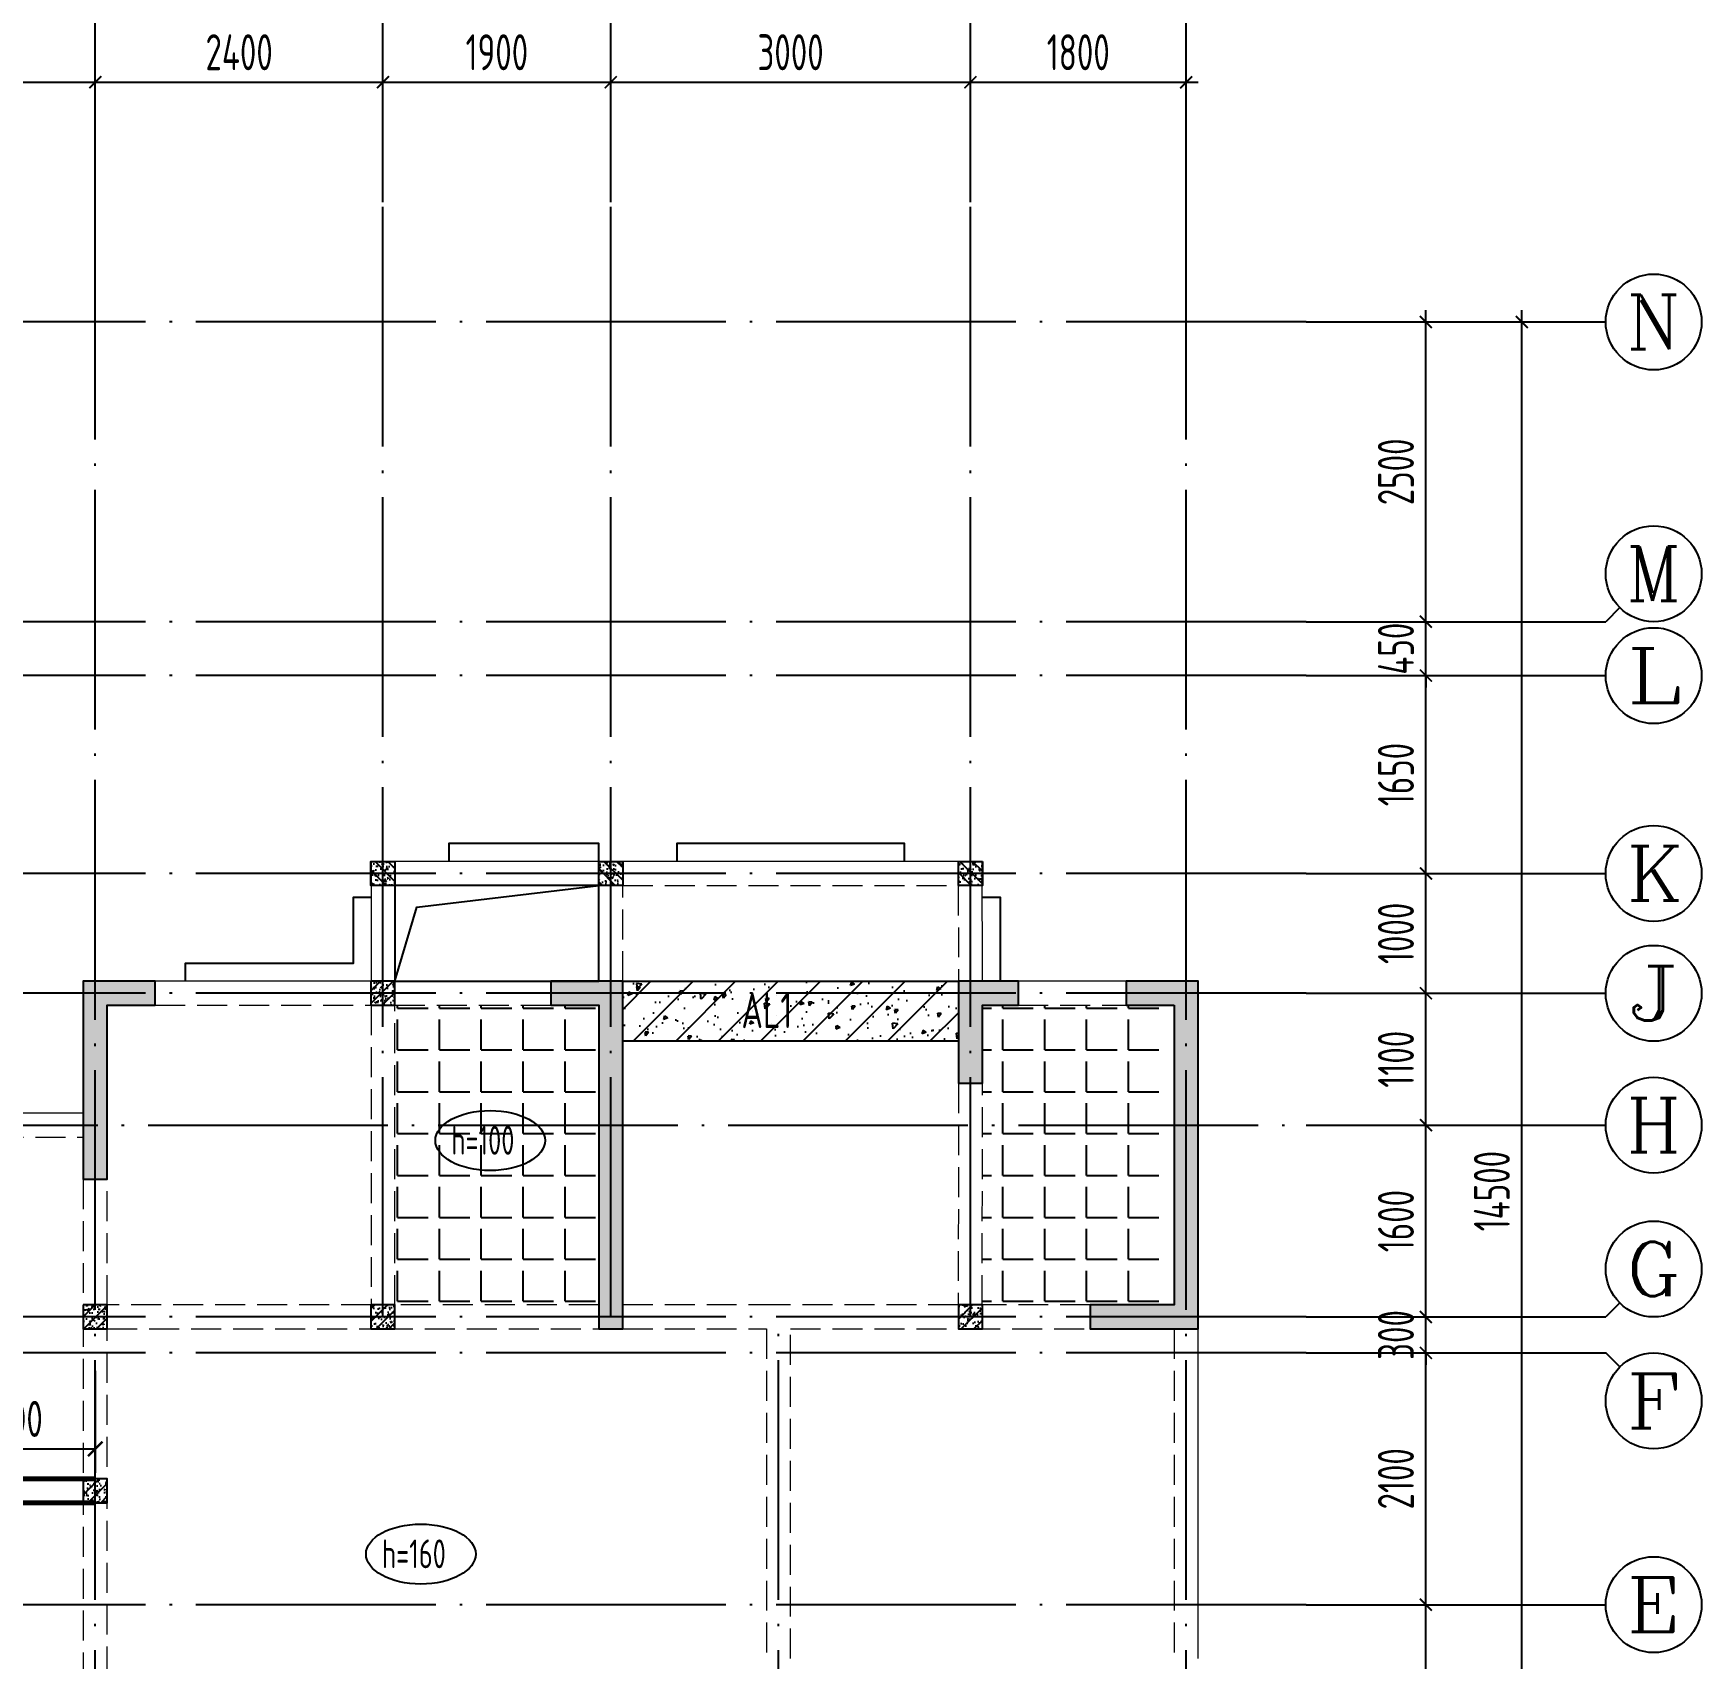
# Model space of a CAD drawing. Extents: x 826826 to 1642106, y -156213 to 399140.
# Drawn here: x 1324944 to 1338861, y 192791 to 206349 of the extents above; entities that cross this region are included whole.
import ezdxf
from ezdxf.enums import TextEntityAlignment as Align

# ---------------------------------------------------------------- set-up
doc = ezdxf.new("R2010")
doc.units = 0
doc.header["$LTSCALE"] = 1000
doc.linetypes.add('DASH', pattern=[0.35, 0.25, -0.1])
doc.linetypes.add('DOTE', pattern=[2.42, 2, -0.2, 0.02, -0.2])
doc.layers.get('0').update_dxf_attribs({"linetype": 'CONTINUOUS'})
doc.layers.get('DEFPOINTS').update_dxf_attribs({"linetype": 'CONTINUOUS'})
for name, color, linetype in [('$RECOVER_210609100354-0', 7, 'CONTINUOUS'), ('A-AXIS', 1, 'CONTINUOUS'), ('A-DOTE', 10, 'DOTE'), ('AXIS_TEXT', 4, 'CONTINUOUS'), ('BEAM', 4, 'DASH'), ('ROOF', 183, 'CONTINUOUS'), ('S-B板填充', 251, 'CONTINUOUS'), ('S-B板标注', 3, 'CONTINUOUS'), ('S-D洞口', 4, 'CONTINUOUS'), ('S-L主梁线', 4, 'DASH'), ('S-Q墙填充', 252, 'CONTINUOUS'), ('S-Q墙实线', 6, 'CONTINUOUS'), ('S-Q墙标注', 3, 'CONTINUOUS'), ('S-Y一般标注', 3, 'CONTINUOUS'), ('S-板正筋', 2, 'CONTINUOUS'), ('S-构造柱', 212, 'CONTINUOUS'), ('TEXT', 2, 'CONTINUOUS'), ('水平筋标注', 7, 'CONTINUOUS'), ('看线', 251, 'CONTINUOUS')]:
    doc.layers.add(name, color=color, linetype=linetype)
doc.styles.add('_TCH_AXIS', font='COMPLEX', dxfattribs={"bigfont": 'GBCBIG'})
doc.styles.add('COMPLEX', font='COMPLEX')
doc.styles.add('TSSD_DIMENSION', font='Tssdeng.shx', dxfattribs={"width": 0.7, "bigfont": 'tssdchn.shx'})
doc.styles.add('TSSD_REIN', font='tssdeng.shx', dxfattribs={"width": 0.7, "height": 300, "bigfont": 'tssdchn.shx'})
doc.styles.add('结构文字', font='zstxt.shx', dxfattribs={"width": 0.7, "bigfont": 'zshz.shx'})
doc.dimstyles.new('STRUCK', dxfattribs={"dimtxt": 400, "dimasz": 121, "dimexe": 200, "dimexo": 150, "dimgap": 115, "dimtad": 1, "dimdec": 0, "dimdsep": 46, "dimtxsty": '结构文字', "dimblk": 'ARCHTICK', "dimcen": 400, "dimclrd": 3, "dimclre": 3, "dimclrt": 7, "dimadec": 0, "dimazin": 0, "dimtfac": 1, "dimtdec": 0, "dimtix": 1, "dimtmove": 2, "dimatfit": 3, "dimldrblk": '_DIMX', "dimfxl": 0, "dimtolj": 1, "dimtzin": 0, "dimarcsym": 0})
doc.dimstyles.new('TSSD_100_100$0', dxfattribs={"dimtxt": 300, "dimasz": 80, "dimexe": 100, "dimexo": 250, "dimgap": 100, "dimtad": 1, "dimdec": 0, "dimzin": 0, "dimdsep": 46, "dimtxsty": 'TSSD_DIMENSION', "dimblk": 'ARCHTICK', "dimcen": 0, "dimdle": 100, "dimclrd": 3, "dimclre": 3, "dimclrt": 7, "dimadec": 0, "dimazin": 0, "dimtfac": 1, "dimtdec": 0, "dimtix": 1, "dimtmove": 2, "dimatfit": 3, "dimldrblk": 'ARCHTICK', "dimfxl": 0, "dimtolj": 1, "dimtzin": 0, "dimarcsym": 0})

# ---------------------------------------------------------------- blocks, each defined once
blk = doc.blocks.new('_ArchTick')
at = {"color": 0, "linetype": 'ByBlock', "const_width": 0.15}
blk.add_lwpolyline([(-0.5, -0.5), (0.5, 0.5)], dxfattribs=at)
blk = doc.blocks.new('*D859')
at = {"layer": 'DEFPOINTS', "color": 0}
for p in [(53100, 20800), (51300, 19800), (53100, 19800)]:
    blk.add_point(p, dxfattribs=at)
at = {"layer": 'S-Y一般标注', "color": 0, "lineweight": -2}
for p, q in [((51300, 20050), (51300, 20900)), ((53100, 20050), (53100, 20900)), ((51200, 20800), (53200, 20800))]:
    blk.add_line(p, q, dxfattribs=at)
at = {"layer": 'S-Y一般标注', "color": 0, "lineweight": -2, "xscale": 100, "yscale": 100, "zscale": 100, "rotation": 180}
blk.add_blockref('_ArchTick', (51300, 20800), dxfattribs=at)
at = {"layer": 'S-Y一般标注', "color": 0, "lineweight": -2, "xscale": 100, "yscale": 100, "zscale": 100}
blk.add_blockref('_ArchTick', (53100, 20800), dxfattribs=at)
at = {"layer": 'S-Y一般标注', "color": 7, "insert": (52200, 21050), "char_height": 300, "attachment_point": 5, "style": 'TSSD_DIMENSION'}
blk.add_mtext('\\A1;1800', dxfattribs=at)
blk = doc.blocks.new('*D860')
at = {"layer": 'DEFPOINTS', "color": 0}
for p in [(51300, 20800), (48300, 19800), (51300, 19800)]:
    blk.add_point(p, dxfattribs=at)
at = {"layer": 'S-Y一般标注', "color": 0, "lineweight": -2}
for p, q in [((48300, 20050), (48300, 20900)), ((51300, 20050), (51300, 20900)), ((48200, 20800), (51400, 20800))]:
    blk.add_line(p, q, dxfattribs=at)
at = {"layer": 'S-Y一般标注', "color": 0, "lineweight": -2, "xscale": 100, "yscale": 100, "zscale": 100, "rotation": 180}
blk.add_blockref('_ArchTick', (48300, 20800), dxfattribs=at)
at = {"layer": 'S-Y一般标注', "color": 0, "lineweight": -2, "xscale": 100, "yscale": 100, "zscale": 100}
blk.add_blockref('_ArchTick', (51300, 20800), dxfattribs=at)
at = {"layer": 'S-Y一般标注', "color": 7, "insert": (49800, 21050), "char_height": 300, "attachment_point": 5, "style": 'TSSD_DIMENSION'}
blk.add_mtext('\\A1;3000', dxfattribs=at)
blk = doc.blocks.new('*D861')
at = {"layer": 'DEFPOINTS', "color": 0}
for p in [(48300, 20800), (46400, 19800), (48300, 19800)]:
    blk.add_point(p, dxfattribs=at)
at = {"layer": 'S-Y一般标注', "color": 0, "lineweight": -2}
for p, q in [((46400, 20050), (46400, 20900)), ((48300, 20050), (48300, 20900)), ((46300, 20800), (48400, 20800))]:
    blk.add_line(p, q, dxfattribs=at)
at = {"layer": 'S-Y一般标注', "color": 0, "lineweight": -2, "xscale": 100, "yscale": 100, "zscale": 100, "rotation": 180}
blk.add_blockref('_ArchTick', (46400, 20800), dxfattribs=at)
at = {"layer": 'S-Y一般标注', "color": 0, "lineweight": -2, "xscale": 100, "yscale": 100, "zscale": 100}
blk.add_blockref('_ArchTick', (48300, 20800), dxfattribs=at)
at = {"layer": 'S-Y一般标注', "color": 7, "insert": (47350, 21050), "char_height": 300, "attachment_point": 5, "style": 'TSSD_DIMENSION'}
blk.add_mtext('\\A1;1900', dxfattribs=at)
blk = doc.blocks.new('*D862')
at = {"layer": 'DEFPOINTS', "color": 0}
for p in [(46400, 20800), (44000, 19800), (46400, 19800)]:
    blk.add_point(p, dxfattribs=at)
at = {"layer": 'S-Y一般标注', "color": 0, "lineweight": -2}
for p, q in [((44000, 20050), (44000, 20900)), ((46400, 20050), (46400, 20900)), ((43900, 20800), (46500, 20800))]:
    blk.add_line(p, q, dxfattribs=at)
at = {"layer": 'S-Y一般标注', "color": 0, "lineweight": -2, "xscale": 100, "yscale": 100, "zscale": 100, "rotation": 180}
blk.add_blockref('_ArchTick', (44000, 20800), dxfattribs=at)
at = {"layer": 'S-Y一般标注', "color": 0, "lineweight": -2, "xscale": 100, "yscale": 100, "zscale": 100}
blk.add_blockref('_ArchTick', (46400, 20800), dxfattribs=at)
at = {"layer": 'S-Y一般标注', "color": 7, "insert": (45200, 21050), "char_height": 300, "attachment_point": 5, "style": 'TSSD_DIMENSION'}
blk.add_mtext('\\A1;2400', dxfattribs=at)
blk = doc.blocks.new('*D863')
at = {"layer": 'DEFPOINTS', "color": 0}
for p in [(44000, 20800), (42300, 19800), (44000, 19800)]:
    blk.add_point(p, dxfattribs=at)
at = {"layer": 'S-Y一般标注', "color": 0, "lineweight": -2}
for p, q in [((42300, 20050), (42300, 20900)), ((44000, 20050), (44000, 20900)), ((42200, 20800), (44100, 20800))]:
    blk.add_line(p, q, dxfattribs=at)
at = {"layer": 'S-Y一般标注', "color": 0, "lineweight": -2, "xscale": 100, "yscale": 100, "zscale": 100, "rotation": 180}
blk.add_blockref('_ArchTick', (42300, 20800), dxfattribs=at)
at = {"layer": 'S-Y一般标注', "color": 0, "lineweight": -2, "xscale": 100, "yscale": 100, "zscale": 100}
blk.add_blockref('_ArchTick', (44000, 20800), dxfattribs=at)
at = {"layer": 'S-Y一般标注', "color": 7, "insert": (43150, 21050), "char_height": 300, "attachment_point": 5, "style": 'TSSD_DIMENSION'}
blk.add_mtext('\\A1;1700', dxfattribs=at)
blk = doc.blocks.new('*D878')
at = {"layer": 'DEFPOINTS', "color": 0}
for p in [(54100, 8100), (55100, 8100), (54100, 6100)]:
    blk.add_point(p, dxfattribs=at)
at = {"layer": 'S-Y一般标注', "color": 0, "lineweight": -2}
for p, q in [((54350, 8100), (55200, 8100)), ((55100, 6000), (55100, 8200)), ((54350, 6100), (55200, 6100))]:
    blk.add_line(p, q, dxfattribs=at)
at = {"layer": 'S-Y一般标注', "color": 0, "lineweight": -2, "xscale": 100, "yscale": 100, "zscale": 100}
for p, rotation in [((55100, 8100), 90), ((55100, 6100), 270)]:
    blk.add_blockref('_ArchTick', p, dxfattribs=dict(at, rotation=rotation))
at = {"layer": 'S-Y一般标注', "color": 7, "insert": (54850, 7100), "char_height": 300, "attachment_point": 5, "rotation": 90, "style": 'TSSD_DIMENSION'}
blk.add_mtext('\\A1;2000', dxfattribs=at)
blk = doc.blocks.new('*D879')
at = {"layer": 'DEFPOINTS', "color": 0}
for p in [(54100, 10200), (55100, 10200), (54100, 8100)]:
    blk.add_point(p, dxfattribs=at)
at = {"layer": 'S-Y一般标注', "color": 0, "lineweight": -2}
for p, q in [((55100, 8000), (55100, 10300)), ((54350, 10200), (55200, 10200)), ((54350, 8100), (55200, 8100))]:
    blk.add_line(p, q, dxfattribs=at)
at = {"layer": 'S-Y一般标注', "color": 0, "lineweight": -2, "xscale": 100, "yscale": 100, "zscale": 100}
for p, rotation in [((55100, 10200), 90), ((55100, 8100), 270)]:
    blk.add_blockref('_ArchTick', p, dxfattribs=dict(at, rotation=rotation))
at = {"layer": 'S-Y一般标注', "color": 7, "insert": (54850, 9150), "char_height": 300, "attachment_point": 5, "rotation": 90, "style": 'TSSD_DIMENSION'}
blk.add_mtext('\\A1;2100', dxfattribs=at)
blk = doc.blocks.new('*D880')
at = {"layer": 'DEFPOINTS', "color": 0}
for p in [(54100, 10500), (55100, 10500), (54100, 10200)]:
    blk.add_point(p, dxfattribs=at)
at = {"layer": 'S-Y一般标注', "color": 0, "lineweight": -2}
for p, q in [((55100, 10500), (55100, 10600)), ((54350, 10500), (55200, 10500)), ((55100, 10200), (55100, 10500)), ((54350, 10200), (55200, 10200)), ((55100, 10200), (55100, 10100))]:
    blk.add_line(p, q, dxfattribs=at)
at = {"layer": 'S-Y一般标注', "color": 0, "lineweight": -2, "xscale": 100, "yscale": 100, "zscale": 100}
for p, rotation in [((55100, 10500), 270), ((55100, 10200), 90)]:
    blk.add_blockref('_ArchTick', p, dxfattribs=dict(at, rotation=rotation))
at = {"layer": 'S-Y一般标注', "color": 7, "insert": (54850, 10350), "char_height": 300, "attachment_point": 5, "rotation": 90, "style": 'TSSD_DIMENSION'}
blk.add_mtext('\\A1;300', dxfattribs=at)
blk = doc.blocks.new('*D881')
at = {"layer": 'DEFPOINTS', "color": 0}
for p in [(54100, 12100), (55100, 12100), (54100, 10500)]:
    blk.add_point(p, dxfattribs=at)
at = {"layer": 'S-Y一般标注', "color": 0, "lineweight": -2}
for p, q in [((55100, 10400), (55100, 12200)), ((54350, 12100), (55200, 12100)), ((54350, 10500), (55200, 10500))]:
    blk.add_line(p, q, dxfattribs=at)
at = {"layer": 'S-Y一般标注', "color": 0, "lineweight": -2, "xscale": 100, "yscale": 100, "zscale": 100}
for p, rotation in [((55100, 12100), 90), ((55100, 10500), 270)]:
    blk.add_blockref('_ArchTick', p, dxfattribs=dict(at, rotation=rotation))
at = {"layer": 'S-Y一般标注', "color": 7, "insert": (54850, 11300), "char_height": 300, "attachment_point": 5, "rotation": 90, "style": 'TSSD_DIMENSION'}
blk.add_mtext('\\A1;1600', dxfattribs=at)
blk = doc.blocks.new('*D882')
at = {"layer": 'DEFPOINTS', "color": 0}
for p in [(54100, 13200), (55100, 13200), (54100, 12100)]:
    blk.add_point(p, dxfattribs=at)
at = {"layer": 'S-Y一般标注', "color": 0, "lineweight": -2}
for p, q in [((55100, 12000), (55100, 13300)), ((54350, 13200), (55200, 13200)), ((54350, 12100), (55200, 12100))]:
    blk.add_line(p, q, dxfattribs=at)
at = {"layer": 'S-Y一般标注', "color": 0, "lineweight": -2, "xscale": 100, "yscale": 100, "zscale": 100}
for p, rotation in [((55100, 13200), 90), ((55100, 12100), 270)]:
    blk.add_blockref('_ArchTick', p, dxfattribs=dict(at, rotation=rotation))
at = {"layer": 'S-Y一般标注', "color": 7, "insert": (54850, 12650), "char_height": 300, "attachment_point": 5, "rotation": 90, "style": 'TSSD_DIMENSION'}
blk.add_mtext('\\A1;1100', dxfattribs=at)
blk = doc.blocks.new('*D883')
at = {"layer": 'DEFPOINTS', "color": 0}
for p in [(54100, 14200), (55100, 14200), (54100, 13200)]:
    blk.add_point(p, dxfattribs=at)
at = {"layer": 'S-Y一般标注', "color": 0, "lineweight": -2}
for p, q in [((54350, 14200), (55200, 14200)), ((55100, 13100), (55100, 14300)), ((54350, 13200), (55200, 13200))]:
    blk.add_line(p, q, dxfattribs=at)
at = {"layer": 'S-Y一般标注', "color": 0, "lineweight": -2, "xscale": 100, "yscale": 100, "zscale": 100}
for p, rotation in [((55100, 14200), 90), ((55100, 13200), 270)]:
    blk.add_blockref('_ArchTick', p, dxfattribs=dict(at, rotation=rotation))
at = {"layer": 'S-Y一般标注', "color": 7, "insert": (54850, 13700), "char_height": 300, "attachment_point": 5, "rotation": 90, "style": 'TSSD_DIMENSION'}
blk.add_mtext('\\A1;1000', dxfattribs=at)
blk = doc.blocks.new('*D884')
at = {"layer": 'DEFPOINTS', "color": 0}
for p in [(54100, 15850), (55100, 15850), (54100, 14200)]:
    blk.add_point(p, dxfattribs=at)
at = {"layer": 'S-Y一般标注', "color": 0, "lineweight": -2}
for p, q in [((55100, 14100), (55100, 15950)), ((54350, 15850), (55200, 15850)), ((54350, 14200), (55200, 14200))]:
    blk.add_line(p, q, dxfattribs=at)
at = {"layer": 'S-Y一般标注', "color": 0, "lineweight": -2, "xscale": 100, "yscale": 100, "zscale": 100}
for p, rotation in [((55100, 15850), 90), ((55100, 14200), 270)]:
    blk.add_blockref('_ArchTick', p, dxfattribs=dict(at, rotation=rotation))
at = {"layer": 'S-Y一般标注', "color": 7, "insert": (54850, 15025), "char_height": 300, "attachment_point": 5, "rotation": 90, "style": 'TSSD_DIMENSION'}
blk.add_mtext('\\A1;1650', dxfattribs=at)
blk = doc.blocks.new('*D885')
at = {"layer": 'DEFPOINTS', "color": 0}
for p in [(54100, 16300), (55100, 16300), (54100, 15850)]:
    blk.add_point(p, dxfattribs=at)
at = {"layer": 'S-Y一般标注', "color": 0, "lineweight": -2}
for p, q in [((54350, 16300), (55200, 16300)), ((55100, 16300), (55100, 16400)), ((55100, 15850), (55100, 16300)), ((54350, 15850), (55200, 15850)), ((55100, 15850), (55100, 15750))]:
    blk.add_line(p, q, dxfattribs=at)
at = {"layer": 'S-Y一般标注', "color": 0, "lineweight": -2, "xscale": 100, "yscale": 100, "zscale": 100}
for p, rotation in [((55100, 16300), 270), ((55100, 15850), 90)]:
    blk.add_blockref('_ArchTick', p, dxfattribs=dict(at, rotation=rotation))
at = {"layer": 'S-Y一般标注', "color": 7, "insert": (54850, 16075), "char_height": 300, "attachment_point": 5, "rotation": 90, "style": 'TSSD_DIMENSION'}
blk.add_mtext('\\A1;450', dxfattribs=at)
blk = doc.blocks.new('*D886')
at = {"layer": 'DEFPOINTS', "color": 0}
for p in [(54100, 18800), (55100, 18800), (54100, 16300)]:
    blk.add_point(p, dxfattribs=at)
at = {"layer": 'S-Y一般标注', "color": 0, "lineweight": -2}
for p, q in [((54350, 18800), (55200, 18800)), ((55100, 16200), (55100, 18900)), ((54350, 16300), (55200, 16300))]:
    blk.add_line(p, q, dxfattribs=at)
at = {"layer": 'S-Y一般标注', "color": 0, "lineweight": -2, "xscale": 100, "yscale": 100, "zscale": 100}
for p, rotation in [((55100, 18800), 90), ((55100, 16300), 270)]:
    blk.add_blockref('_ArchTick', p, dxfattribs=dict(at, rotation=rotation))
at = {"layer": 'S-Y一般标注', "color": 7, "insert": (54850, 17550), "char_height": 300, "attachment_point": 5, "rotation": 90, "style": 'TSSD_DIMENSION'}
blk.add_mtext('\\A1;2500', dxfattribs=at)
blk = doc.blocks.new('*D887')
at = {"layer": 'DEFPOINTS', "color": 0}
for p in [(54100, 18800), (55900, 18800), (54100, 4300)]:
    blk.add_point(p, dxfattribs=at)
at = {"layer": 'S-Y一般标注', "color": 0, "lineweight": -2}
for p, q in [((54350, 18800), (56000, 18800)), ((55900, 4200), (55900, 18900)), ((54350, 4300), (56000, 4300))]:
    blk.add_line(p, q, dxfattribs=at)
at = {"layer": 'S-Y一般标注', "color": 0, "lineweight": -2, "xscale": 100, "yscale": 100, "zscale": 100}
for p, rotation in [((55900, 18800), 90), ((55900, 4300), 270)]:
    blk.add_blockref('_ArchTick', p, dxfattribs=dict(at, rotation=rotation))
at = {"layer": 'S-Y一般标注', "color": 7, "insert": (55650, 11550), "char_height": 300, "attachment_point": 5, "rotation": 90, "style": 'TSSD_DIMENSION'}
blk.add_mtext('\\A1;14500', dxfattribs=at)
blk = doc.blocks.new('*D911')
at = {"layer": 'DEFPOINTS', "color": 0}
for p in [(53100, 21600), (4300, 19800), (53100, 19800)]:
    blk.add_point(p, dxfattribs=at)
at = {"layer": 'S-Y一般标注', "color": 0, "lineweight": -2}
for p, q in [((4200, 21600), (53200, 21600)), ((4300, 20050), (4300, 21700)), ((53100, 20050), (53100, 21700))]:
    blk.add_line(p, q, dxfattribs=at)
at = {"layer": 'S-Y一般标注', "color": 0, "lineweight": -2, "xscale": 100, "yscale": 100, "zscale": 100, "rotation": 180}
blk.add_blockref('_ArchTick', (4300, 21600), dxfattribs=at)
at = {"layer": 'S-Y一般标注', "color": 0, "lineweight": -2, "xscale": 100, "yscale": 100, "zscale": 100}
blk.add_blockref('_ArchTick', (53100, 21600), dxfattribs=at)
at = {"layer": 'S-Y一般标注', "color": 7, "insert": (28700, 21850), "char_height": 300, "attachment_point": 5, "style": 'TSSD_DIMENSION'}
blk.add_mtext('\\A1;48800', dxfattribs=at)
blk = doc.blocks.new('_AXISO')
blk.add_circle((0, 0), 0.5)
at = {"layer": 'AXIS_TEXT', "style": 'COMPLEX', "width": 1.041667}
blk.add_attdef('A', text='', height=0.56, dxfattribs=at).set_placement((-0.25, -0.28), (0.25, -0.28), align=Align.FIT)
blk = doc.blocks.new('20210801.20101804')
at = {"layer": 'S-B板填充'}
h = blk.add_hatch(dxfattribs=at)
h.set_pattern_fill('ANGLE', color=252, scale=50, style=0)
h.set_pattern_definition([(0, (139833.96, -145443.87), (0, 349.25), [254, -95.25]), (90, (139833.96, -145443.87), (-349.25, 2e-14), [254, -95.25])])
edge = h.paths.add_edge_path()
edge.add_line((42100, 300), (42100, 2800))
edge.add_line((42100, 2800), (43800, 2800))
edge.add_line((43800, 2800), (43800, 300))
edge.add_line((43800, 300), (42100, 300))
h = blk.add_hatch(dxfattribs=at)
h.set_pattern_fill('ANGLE', color=252, scale=50, style=0)
h.set_pattern_definition([(0, (144533.96, -145443.87), (0, 349.25), [254, -95.25]), (90, (144533.96, -145443.87), (-349.25, 2e-14), [254, -95.25])])
edge = h.paths.add_edge_path()
edge.add_line((47000, 200), (47000, 2800))
edge.add_line((47000, 2800), (48500, 2800))
edge.add_line((48500, 2800), (48500, 300))
edge.add_line((48500, 300), (46999, 300))
blk = doc.blocks.new('20210802.04311638')
at = {"layer": '看线', "color": 202, "ltscale": 0.5}
for points in [[(43400, 10700), (43400, 10850), (42150, 10850), (42150, 10700)], [(45950, 10700), (45950, 10850), (44050, 10850), (44050, 10700)], [(41500, 10400), (41350, 10400), (41350, 9850), (39950, 9850), (39950, 9700)], [(46750, 9700), (46750, 10400), (46600, 10400)]]:
    blk.add_lwpolyline(points, dxfattribs=at)
blk = doc.blocks.new('20210802.12031371')
at = {"layer": 'S-板正筋', "color": 5, "linetype": 'DASH', "const_width": 42.9}
for points in [[(37893, 3150), (36043, 3150)], [(37893, 2950), (36043, 2950)]]:
    blk.add_lwpolyline(points, dxfattribs=at)
blk = doc.blocks.new('20210810.05000969')
at = {"layer": 'S-Q墙填充'}
h = blk.add_hatch(color=252, dxfattribs=at)
h.dxf.hatch_style = 1
h.paths.add_polyline_path([(-1428588, -55333), (-1428588, -55783), (-1428388, -55783), (-1428388, -55333), (-1428388, -54333), (-1427988, -54333), (-1427988, -54133), (-1428588, -54133)])
h = blk.add_hatch(color=252, dxfattribs=at)
h.dxf.hatch_style = 1
h.paths.add_polyline_path([(-1424688, -54333), (-1424288, -54333), (-1424288, -57033), (-1424088, -57033), (-1424088, -54133), (-1424688, -54133)])
h = blk.add_hatch(color=252, dxfattribs=at)
h.dxf.hatch_style = 1
h.paths.add_polyline_path([(-1421288, -54133), (-1421288, -54983), (-1421088, -54983), (-1421088, -54333), (-1420788, -54333), (-1420788, -54133)])
h = blk.add_hatch(color=252, dxfattribs=at)
h.dxf.hatch_style = 1
h.paths.add_polyline_path([(-1419488, -54333), (-1419488, -56833), (-1420188, -56833), (-1420188, -57033), (-1419288, -57033), (-1419288, -54133), (-1419888, -54133), (-1419888, -54333)])
at = {"layer": 'S-L主梁线', "linetype": 'ByBlock', "lineweight": 18}
for p, q in [((-1426188, -53133), (-1426188, -54133)), ((-1424188, -53133), (-1426188, -53133)), ((-1421090, -53133), (-1424188, -53133)), ((-1421088, -54133), (-1421090, -53133)), ((-1426188, -54133), (-1427988, -54133)), ((-1419888, -54133), (-1420788, -54133)), ((-1428588, -55233), (-1429688, -55233)), ((-1419288, -59783), (-1419288, -57033))]:
    blk.add_line(p, q, dxfattribs=at)
at = {"layer": 'S-L主梁线', "linetype": 'DASH', "lineweight": 18}
for p, q in [((-1425988, -54133), (-1425988, -53333)), ((-1425988, -53333), (-1424288, -53333)), ((-1424288, -53333), (-1424288, -54133)), ((-1424088, -54133), (-1424088, -53333)), ((-1424088, -53333), (-1421289, -53333)), ((-1421289, -53333), (-1421288, -54233)), ((-1424688, -54133), (-1425988, -54133)), ((-1427988, -54333), (-1426188, -54333)), ((-1426188, -54333), (-1426188, -56833)), ((-1425988, -54333), (-1424688, -54333)), ((-1425988, -56833), (-1425988, -54333)), ((-1420788, -54333), (-1419888, -54333)), ((-1421288, -54983), (-1421289, -56833)), ((-1421089, -56833), (-1421088, -54983)), ((-1429688, -55433), (-1428588, -55433)), ((-1428588, -55783), (-1428588, -56933)), ((-1428388, -56833), (-1428388, -55783)), ((-1426188, -56833), (-1428388, -56833)), ((-1424288, -56833), (-1425988, -56833)), ((-1422788, -56833), (-1424088, -56833)), ((-1421289, -56833), (-1422788, -56833)), ((-1420188, -56833), (-1421089, -56833)), ((-1428588, -56933), (-1428588, -60983)), ((-1428388, -60983), (-1428388, -57033)), ((-1428388, -57033), (-1426088, -57033)), ((-1426088, -57033), (-1424288, -57033)), ((-1424088, -57033), (-1422888, -57033)), ((-1422888, -57033), (-1422888, -59783)), ((-1422688, -59783), (-1422688, -57033)), ((-1422688, -57033), (-1421190, -57033)), ((-1421190, -57033), (-1420188, -57033)), ((-1419488, -57033), (-1419488, -59783))]:
    blk.add_line(p, q, dxfattribs=at)
at = {"layer": 'S-Q墙实线'}
for points in [[(-1428588, -55333), (-1428588, -55783), (-1428388, -55783), (-1428388, -55333), (-1428388, -54333), (-1427988, -54333), (-1427988, -54133), (-1428588, -54133)], [(-1424688, -54333), (-1424288, -54333), (-1424288, -57033), (-1424088, -57033), (-1424088, -54133), (-1424688, -54133)], [(-1421288, -54133), (-1421288, -54983), (-1421088, -54983), (-1421088, -54333), (-1420788, -54333), (-1420788, -54133)]]:
    blk.add_lwpolyline(points, close=True, dxfattribs=at)
blk.add_lwpolyline([(-1419488, -54333), (-1419488, -56833), (-1420188, -56833), (-1420188, -57033), (-1419288, -57033), (-1419288, -54133), (-1419888, -54133), (-1419888, -54333), (-1419488, -54333)], dxfattribs=at)
blk = doc.blocks.new('20210730.02141516')
at = {"layer": 'S-构造柱'}
h = blk.add_hatch(dxfattribs=at)
h.set_pattern_fill('ARMORED', color=256, scale=15, angle=-90, style=0)
h.set_pattern_definition([(320, (-154189.41, 3278673.45), (-9.4128202, -107.5890274), [11.25, -123.75]), (265, (-154189.41, 3278673.45), (112.82882, 20.8127), [9, -99]), (10.4514, (-154190.19, 3278664.49), (103.4159313, -86.7764073), [9.5610285, -105.1713168]), (316.1842, (-154159.41, 3278673.45), (-24.827852, -160.0861573), [16.875, -185.625]), (6.6356, (-154161.48, 3278660.11), (146.117681, -140.199406), [14.341543, -157.75695]), (261.1842, (-154159.41, 3278673.45), (146.11779, -140.199292), [13.5, -148.5]), (291, (-154166.91, 3278658.45), (-60.3928336, -89.5360578), [11.25, -123.75]), (236, (-154166.91, 3278658.45), (108.7725068, -36.4972998), [9, -99]), (341.4514, (-154171.94, 3278650.99), (48.3795745, -126.0333943), [9.5610285, -105.1713168]), (307.5, (-154189.41, 3278673.454), (49.93407807, -1.8239783), [0, -97.8, 0, -100.5, 0, -99.375]), (277.5, (-154189.41, 3278673.454), (59.1617568, -39.4604306), [0, -57.3, 0, -95.55, 0, -37.875]), (237.5, (-154189.41, 3278706.904), (-3.38323076, -80.07336543), [0, -37.5, 0, -117, 0, -155.25]), (227.5, (-154189.41, 3278721.904), (15.0157473, -87.4779254), [0, -48.75, 0, -77.7, 0, -110.25]), (315, (-154189.41, 3278673.454), (53.0330086, 53.0330086), [])])
h.paths.add_polyline_path([(200, 200), (200, 0), (0, 0), (0, 200)])
blk.add_lwpolyline([(200, 200), (200, 0), (0, 0), (0, 200)], close=True, dxfattribs=at)
blk = doc.blocks.new('*D2406')
at = {"layer": 'DEFPOINTS', "color": 0}
for p in [(1324061, 195341), (1325461, 195341), (1325461, 194541)]:
    blk.add_point(p, dxfattribs=at)
at = {"layer": 'S-Q墙标注', "color": 3, "lineweight": -2}
for p, q in [((1324061, 195191), (1324061, 194341)), ((1325461, 195191), (1325461, 194341)), ((1324061, 194541), (1325461, 194541))]:
    blk.add_line(p, q, dxfattribs=at)
at = {"layer": 'S-Q墙标注', "color": 3, "lineweight": -2, "xscale": 121, "yscale": 121, "zscale": 121, "rotation": 180}
blk.add_blockref('_ArchTick', (1324061, 194541), dxfattribs=at)
at = {"layer": 'S-Q墙标注', "color": 3, "lineweight": -2, "xscale": 121, "yscale": 121, "zscale": 121}
blk.add_blockref('_ArchTick', (1325461, 194541), dxfattribs=at)
at = {"layer": 'S-Q墙标注', "color": 7, "insert": (1324761, 194791), "char_height": 300, "attachment_point": 5, "style": 'TSSD_REIN'}
blk.add_mtext('\\A1;1400', dxfattribs=at)
blk = doc.blocks.new('_DIMX')
blk.add_line((-150, 0), (150, 0))
at = {"const_width": 50}
blk.add_lwpolyline([(-70, -70), (70, 70)], dxfattribs=at)
blk = doc.blocks.new('20210801.08533475')
at = {"layer": 'A-AXIS'}
for p, q in [((44000, 19800), (44000, 22300)), ((46400, 19800), (46400, 22300)), ((48300, 19800), (48300, 22300)), ((51300, 19800), (51300, 22300)), ((53100, 19800), (53100, 22300)), ((54100, 18800), (56600, 18800)), ((54100, 16300), (56600, 16300)), ((56717.2, 16417.2), (56600, 16300)), ((54100, 15850), (56600, 15850)), ((54100, 14200), (56600, 14200)), ((54100, 13200), (56600, 13200)), ((54100, 12100), (56600, 12100)), ((56717.2, 10617.2), (56600, 10500)), ((54100, 10500), (56600, 10500)), ((54100, 10200), (56600, 10200)), ((56717.2, 10082.8), (56600, 10200)), ((54100, 8100), (56600, 8100))]:
    blk.add_line(p, q, dxfattribs=at)
at = {"layer": 'A-DOTE'}
for p, q in [((44000, 3300), (44000, 19800)), ((46400, 10500), (46400, 19800)), ((48300, 10500), (48300, 19800)), ((51300, 10500), (51300, 19800)), ((53100, 3300), (53100, 19800)), ((54100, 18800), (3300, 18800)), ((54100, 16300), (3300, 16300)), ((54100, 15850), (3300, 15850)), ((54100, 14200), (3300, 14200)), ((54100, 13200), (3300, 13200)), ((3300, 12100), (54100, 12100)), ((54100, 10500), (3300, 10500)), ((49700, 3300), (49700, 10500)), ((54100, 10200), (3300, 10200)), ((54100, 8100), (3300, 8100))]:
    blk.add_line(p, q, dxfattribs=at)
at = {"layer": 'A-AXIS'}
ref = blk.add_blockref('_AXISO', (57000, 18800), dxfattribs=dict(at, xscale=800, yscale=800, zscale=800))
ref.add_attrib('A', 'N', dxfattribs={"layer": 'AXIS_TEXT', "height": 452.5, "style": '_TCH_AXIS', "width": 1.105263}).set_placement((56773.7, 18573.7), (57226.3, 18573.7), align=Align.FIT)
ref = blk.add_blockref('_AXISO', (57000, 16700), dxfattribs=dict(at, xscale=800, yscale=800, zscale=800))
ref.add_attrib('A', 'M', dxfattribs={"layer": 'AXIS_TEXT', "height": 452.5, "style": '_TCH_AXIS'}).set_placement((56773.7, 16473.7), (57226.3, 16473.7), align=Align.FIT)
ref = blk.add_blockref('_AXISO', (57000, 15850), dxfattribs=dict(at, xscale=800, yscale=800, zscale=800))
ref.add_attrib('A', 'L', dxfattribs={"layer": 'AXIS_TEXT', "height": 452.5, "style": '_TCH_AXIS', "width": 1.4}).set_placement((56773.7, 15623.7), (57226.3, 15623.7), align=Align.FIT)
ref = blk.add_blockref('_AXISO', (57000, 14200), dxfattribs=dict(at, xscale=800, yscale=800, zscale=800))
ref.add_attrib('A', 'K', dxfattribs={"layer": 'AXIS_TEXT', "height": 452.5, "style": '_TCH_AXIS', "width": 1.105263}).set_placement((56773.7, 13973.7), (57226.3, 13973.7), align=Align.FIT)
ref = blk.add_blockref('_AXISO', (57000, 13200), dxfattribs=dict(at, xscale=800, yscale=800, zscale=800))
ref.add_attrib('A', 'J', dxfattribs={"layer": 'AXIS_TEXT', "height": 452.5, "style": '_TCH_AXIS', "width": 1.909091}).set_placement((56773.7, 12973.7), (57226.3, 12973.7), align=Align.FIT)
ref = blk.add_blockref('_AXISO', (57000, 12100), dxfattribs=dict(at, xscale=800, yscale=800, zscale=800))
ref.add_attrib('A', 'H', dxfattribs={"layer": 'AXIS_TEXT', "height": 452.5, "style": '_TCH_AXIS', "width": 1.05}).set_placement((56773.7, 11873.7), (57226.3, 11873.7), align=Align.FIT)
ref = blk.add_blockref('_AXISO', (57000, 10900), dxfattribs=dict(at, xscale=800, yscale=800, zscale=800))
ref.add_attrib('A', 'G', dxfattribs={"layer": 'AXIS_TEXT', "height": 452.5, "style": '_TCH_AXIS', "width": 1.166667}).set_placement((56773.7, 10673.7), (57226.3, 10673.7), align=Align.FIT)
ref = blk.add_blockref('_AXISO', (57000, 9800), dxfattribs=dict(at, xscale=800, yscale=800, zscale=800))
ref.add_attrib('A', 'F', dxfattribs={"layer": 'AXIS_TEXT', "height": 452.5, "style": '_TCH_AXIS', "width": 1.3125}).set_placement((56773.7, 9573.7), (57226.3, 9573.7), align=Align.FIT)
ref = blk.add_blockref('_AXISO', (57000, 8100), dxfattribs=dict(at, xscale=800, yscale=800, zscale=800))
ref.add_attrib('A', 'E', dxfattribs={"layer": 'AXIS_TEXT', "height": 452.5, "style": '_TCH_AXIS', "width": 1.3125}).set_placement((56773.7, 7873.7), (57226.3, 7873.7), align=Align.FIT)
at = {"layer": 'S-Y一般标注'}
for p1, p2, distance, picture, middle in [((4300, 19800), (53100, 19800), 1800, '*D911', (28700, 21850)), ((42300, 19800), (44000, 19800), 1000, '*D863', (43150, 21050)), ((44000, 19800), (46400, 19800), 1000, '*D862', (45200, 21050)), ((46400, 19800), (48300, 19800), 1000, '*D861', (47350, 21050)), ((48300, 19800), (51300, 19800), 1000, '*D860', (49800, 21050)), ((51300, 19800), (53100, 19800), 1000, '*D859', (52200, 21050)), ((54100, 16300), (54100, 18800), -1000, '*D886', (54850, 17550)), ((54100, 4300), (54100, 18800), -1800, '*D887', (55650, 11550)), ((54100, 15850), (54100, 16300), -1000, '*D885', (54850, 16075)), ((54100, 14200), (54100, 15850), -1000, '*D884', (54850, 15025)), ((54100, 13200), (54100, 14200), -1000, '*D883', (54850, 13700)), ((54100, 12100), (54100, 13200), -1000, '*D882', (54850, 12650)), ((54100, 10500), (54100, 12100), -1000, '*D881', (54850, 11300)), ((54100, 10200), (54100, 10500), -1000, '*D880', (54850, 10350)), ((54100, 8100), (54100, 10200), -1000, '*D879', (54850, 9150)), ((54100, 6100), (54100, 8100), -1000, '*D878', (54850, 7100))]:
    dim = blk.add_aligned_dim(p1=p1, p2=p2, distance=distance, dimstyle='TSSD_100_100$0', override={"dimasz": 100, "dimclrd": 0, "dimclre": 0}, dxfattribs=at)
    dim.commit()
    dim.dimension.update_dxf_attribs({"geometry": picture, "text_midpoint": middle})

msp = doc.modelspace()

# ---------------------------------------------------------------- hatches: boundary and pattern name
at = {"layer": 'BEAM', "linetype": 'ByBlock'}
h = msp.add_hatch(dxfattribs=at)
h.set_pattern_fill('ARMORED', color=252, scale=50, angle=180, style=0)
h.set_pattern_definition([(230, (1112089.87, 2112362.7), (-358.63009, 31.376067), [37.5, -412.5]), (175, (1112089.87, 2112362.7), (69.37567, -376.09607), [30, -330]), (280.4514, (1112060, 2112365.3), (-289.25469, -344.71977), [31.870095, -350.571056]), (226.1842, (1112089.87, 2112262.7), (-533.62052, 82.75951), [56.25, -618.75]), (276.6356, (1112045.4, 2112269.6), (-467.33135, -487.05894), [47.80514, -525.8565]), (171.1842, (1112089.87, 2112262.7), (-467.33097, -487.0593), [45, -495]), (201, (1112039.87, 2112287.7), (-298.453526, 201.309445), [37.5, -412.5]), (146, (1112039.87, 2112287.7), (-121.657666, -362.57502), [30, -330]), (251.4514, (1112015, 2112304.47), (-420.111314, -161.26525), [31.870095, -350.571056]), (217.5, (1112089.87, 2112362.69), (-6.079928, -166.446927), [0, -326, 0, -335, 0, -331.25]), (187.5, (1112089.87, 2112362.7), (-131.534769, -197.205856), [0, -191, 0, -318.5, 0, -126.25]), (147.5, (1112201.37, 2112362.69), (-266.911218, 11.277436), [0, -125, 0, -390, 0, -517.5]), (137.5, (1112251.37, 2112362.7), (-291.593085, -50.05249), [0, -162.5, 0, -259, 0, -367.5]), (225, (1112089.87, 2112362.7), (176.776695, -176.776695), [])])
h.paths.add_polyline_path([(1332661, 197941.39), (1329861, 197941.39), (1329861, 198441.39), (1332661, 198441.39)])

# ---------------------------------------------------------------- linework, layer by layer
msp.add_lwpolyline([(1332661, 197941.39), (1329861, 197941.39), (1329861, 198441.39), (1332661, 198441.39)], close=True, dxfattribs=at)
at = {"layer": 'S-B板标注'}
for centre in [(1328755.35, 197113.18), (1328176.99, 193663.72)]:
    msp.add_ellipse(centre, major_axis=(-457.33, 0), ratio=0.54724159, dxfattribs=at)
at = {"layer": 'S-D洞口', "color": 5}
msp.add_lwpolyline([(1327961.01, 198441.39), (1329661, 198441.39), (1329661, 199241.61), (1327961.01, 199241.61), (1327961.01, 198441.39), (1328142.38, 199060.24), (1329661, 199241.61)], dxfattribs=at)

# ---------------------------------------------------------------- block references
at = {"layer": '$RECOVER_210609100354-0'}
msp.add_blockref('20210802.04311638', (1286260.96, 188741.38), dxfattribs=at)
at = {"layer": 'ROOF'}
for p in [(1327760.77, 199241.39), (1329660.79, 199241.39), (1332660.79, 199241.39)]:
    msp.add_blockref('20210730.02141516', p, dxfattribs=at)
at = {"layer": 'ROOF', "xscale": -1, "rotation": 4.61764226855621e-08}
msp.add_blockref('20210730.02141516', (1327960.77, 198241.39), dxfattribs=at)
at = {"layer": 'ROOF', "xscale": -1}
for p in [(1325560.77, 195541.39), (1327960.76, 195541.39), (1332860.67, 195541.39), (1325560.77, 194091.39)]:
    msp.add_blockref('20210730.02141516', p, dxfattribs=at)
at = {"layer": 'S-B板填充'}
msp.add_blockref('20210801.20101804', (1285861, 195441.39), dxfattribs=at)
at = {"layer": 'S-Q墙填充'}
msp.add_blockref('20210810.05000969', (2753949.15, 252574.56), dxfattribs=at)
at = {"layer": 'S-Y一般标注'}
msp.add_blockref('20210801.08533475', (1281461, 185141.39), dxfattribs=at)
at = {"layer": '水平筋标注'}
msp.add_blockref('20210802.12031371', (1287568.27, 191141.39), dxfattribs=at)

# ---------------------------------------------------------------- texts
at = {"layer": 'S-B板标注', "color": 7, "style": 'TSSD_REIN', "width": 0.7}
for s, p in [('h=100', (1328430.66, 196995.03)), ('h=160', (1327852.3, 193545.58))]:
    msp.add_text(s, height=240, dxfattribs=at).set_placement(p)
at = {"layer": 'TEXT', "color": 1, "style": 'TSSD_REIN', "width": 0.7}
msp.add_text('AL1', height=300, dxfattribs=at).set_placement((1331275.67, 198050.78, 0), align=Align.RIGHT)

# ---------------------------------------------------------------- dimensions: what is measured, and where the dimension line sits
at = {"layer": 'S-Q墙标注'}
dim = msp.add_linear_dim(base=(1325461, 194541.39), p1=(1324061, 195341.39), p2=(1325461, 195341.39), dimstyle='STRUCK', override={"dimtxt": 300, "dimgap": 100, "dimtxsty": 'TSSD_REIN'}, dxfattribs=at)
dim.commit()
dim.dimension.update_dxf_attribs({"geometry": '*D2406', "text_midpoint": (1324761, 194791.39)})

doc.saveas('drawing.dxf')
